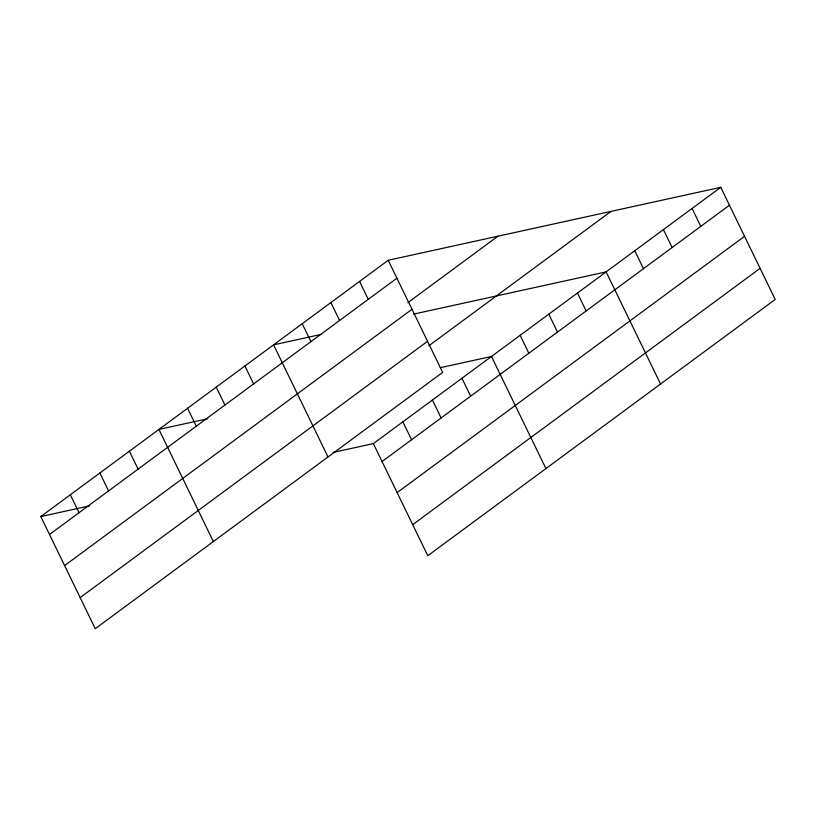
<?xml version="1.0" encoding="UTF-8"?>
<svg xmlns="http://www.w3.org/2000/svg" width="816" height="816" viewBox="0 0 816 816"><rect width="100%" height="100%" fill="white"/><g stroke="black" fill="none" stroke-linecap="round" stroke-linejoin="round"><path stroke-width="1.22" d="M388.212 260.273L442.649 372.392L95.248 628.687L40.8 516.569L388.212 260.273L720.752 187.313L775.2 299.431L427.788 555.727L373.351 443.608L333.112 452.431M49.501 534.49L396.913 278.195M407.867 302.644L497.944 236.191M64.597 565.58L412.009 309.284M80.152 597.608L427.553 341.312M428.808 345.8L611.011 211.385M373.351 443.608L720.752 187.313M382.051 461.53L729.453 205.234M397.147 492.609L744.549 236.324M412.702 524.647L760.104 268.352M321.116 334.417L273.564 344.852L328.012 456.97M413.702 314.099L606.115 271.891L660.552 384.01M207.692 418.72L158.916 429.42L213.364 541.549M440.252 367.7L491.467 356.459L545.914 468.588M40.8 516.569L89.576 505.859M692.09 208.457L700.801 226.379M663.428 229.602L672.139 247.523M634.766 250.747L643.477 268.668M577.453 293.026L586.153 310.957M548.791 314.17L557.491 332.102M520.129 335.315L528.829 353.246M461.938 378.247L470.638 396.168M432.409 400.034L441.109 417.955M359.55 281.418L368.251 299.339M402.88 421.821L411.58 439.742M330.888 302.563L339.589 320.484M302.226 323.707L310.927 341.629M244.902 365.996L253.603 383.918M216.24 387.141L224.941 405.062M187.578 408.275L196.279 426.207M129.387 451.207L138.088 469.129M99.858 472.994L108.559 490.916M70.329 494.782L79.03 512.703"/></g></svg>
